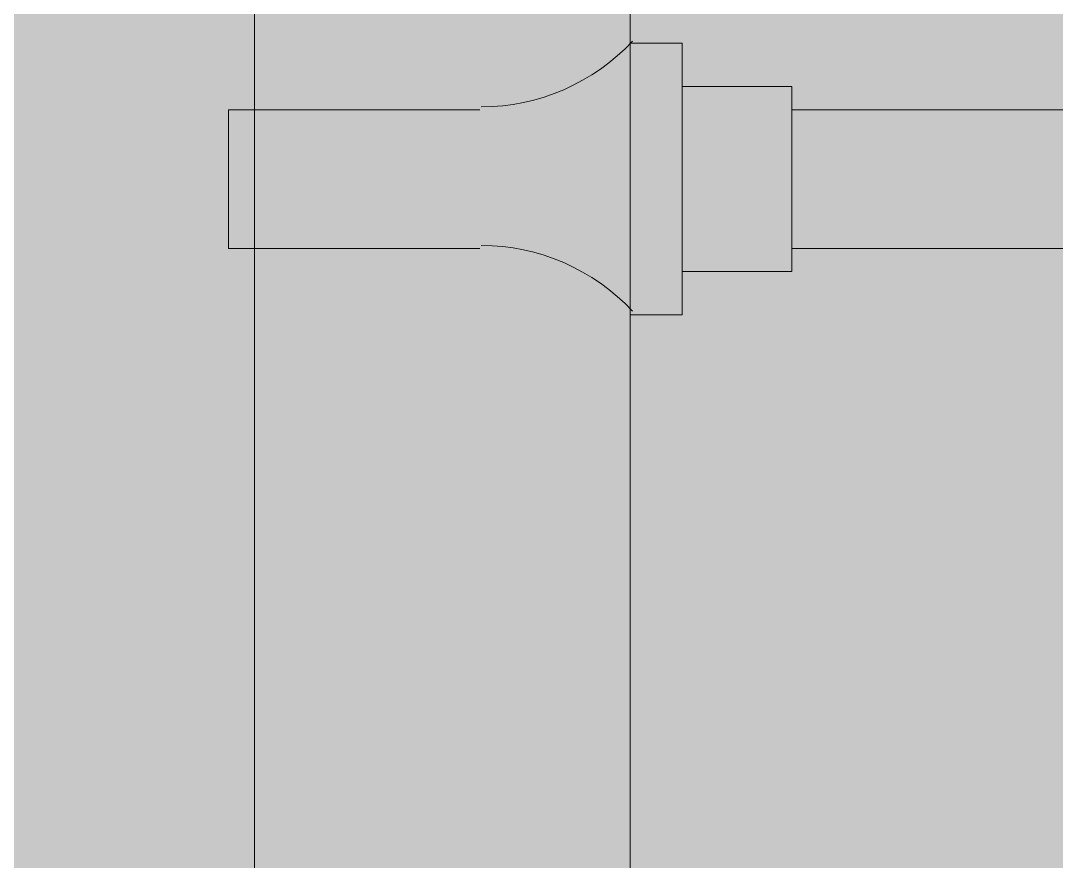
# Model space of a CAD drawing. Header units: millimetres. Extents: x 28 to 201, y 462 to 575.
# Drawn here: x 121.6323 to 121.9478, y 560.1894 to 560.4456 of the extents above; entities that cross this region are included whole.
import ezdxf

# ---------------------------------------------------------------- set-up
doc = ezdxf.new("R2010")
doc.units = ezdxf.units.MM
doc.layers.add('1- 3', color=3, linetype='Continuous')
doc.layers.add('8 hatch 2', color=104, linetype='Continuous')

# ---------------------------------------------------------------- blocks, each defined once
blk = doc.blocks.new('CTOBOM')
at = {"color": 0, "lineweight": 20}
for p, q in [((5.02895, -1.04549), (5.02895, -1.69413)), ((5.07119, -1.69413), (5.07119, -1.04549)), ((5.02191, -1.72757), (5.02191, -1.69413)), ((5.02191, -1.69413), (5.07823, -1.69413)), ((5.02895, -1.69413), (5.07119, -1.69413)), ((5.07823, -1.69413), (5.07823, -1.72757)), ((5.0087, -1.74342), (5.0087, -1.72757)), ((5.0087, -1.72757), (5.09143, -1.72757)), ((5.09143, -1.72757), (5.09143, -1.74342)), ((5.50156, -1.74342), (3.56004, -1.74342)), ((5.02895, -1.78918), (5.02895, -1.86575)), ((5.07119, -1.86575), (5.07119, -1.78918)), ((5.50156, -1.85783), (3.56004, -1.85783)), ((5.02895, -1.86575), (5.07119, -1.86575))]:
    blk.add_line(p, q, dxfattribs=at)
for points in [[(5.02807, -1.78874), (5.02807, -1.77127), (5.0208, -1.75458), (5.00801, -1.74267)], [(5.09037, -1.74267), (5.07758, -1.75458), (5.07031, -1.77127), (5.07031, -1.78874)]]:
    blk.add_open_spline(points, degree=3, dxfattribs=at)
blk = doc.blocks.new('*E60')
at = {"layer": '8 hatch 2', "ltscale": 2, "transparency": 33554483}
h = blk.add_hatch(color=6, dxfattribs=at)
h.dxf.hatch_style = 1
h.paths.add_polyline_path([(79.84048, 79.60505), (60.14999, 79.60505), (60.14999, 62.26086), (84.49943, 62.26086)])

msp = doc.modelspace()

# ---------------------------------------------------------------- block references
at = {"color": 1}
msp.add_blockref('*E60', (43.72087, 485.84233), dxfattribs=at)
at = {"layer": '1- 3', "rotation": 270}
msp.add_blockref('CTOBOM', (123.56135, 565.44738), dxfattribs=at)

doc.saveas('drawing.dxf')
